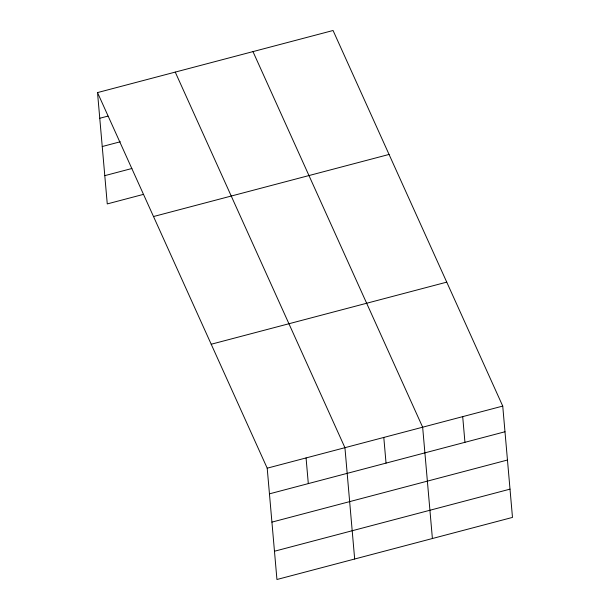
<?xml version="1.0" encoding="UTF-8"?>
<svg xmlns="http://www.w3.org/2000/svg" width="610" height="610" viewBox="0 0 610 610"><rect width="100%" height="100%" fill="white"/><g stroke="black" fill="none" stroke-linecap="round" stroke-linejoin="round"><path stroke-width="0.91" d="M97.516 92.59L333.06 30.5L502.739 406.085L512.484 517.41L276.94 579.5L267.203 468.183L97.516 92.59L107.261 203.915L143.411 194.384M99.766 118.264L107.901 116.121M102.236 146.53L120.315 141.764M104.783 175.649L131.897 168.497M153.514 216.535L389.058 154.444M211.205 344.238L446.749 282.14M267.203 468.183L502.739 406.085M269.445 493.848L504.988 431.758M271.923 522.114L507.459 460.024M274.469 551.234L510.006 489.144M252.975 51.614L422.654 427.198L432.399 538.516M175.245 72.102L344.932 447.687L354.669 559.012M462.7 416.645L464.942 442.311M383.797 437.446L386.038 463.112M306.067 457.935L308.309 483.6"/></g></svg>
